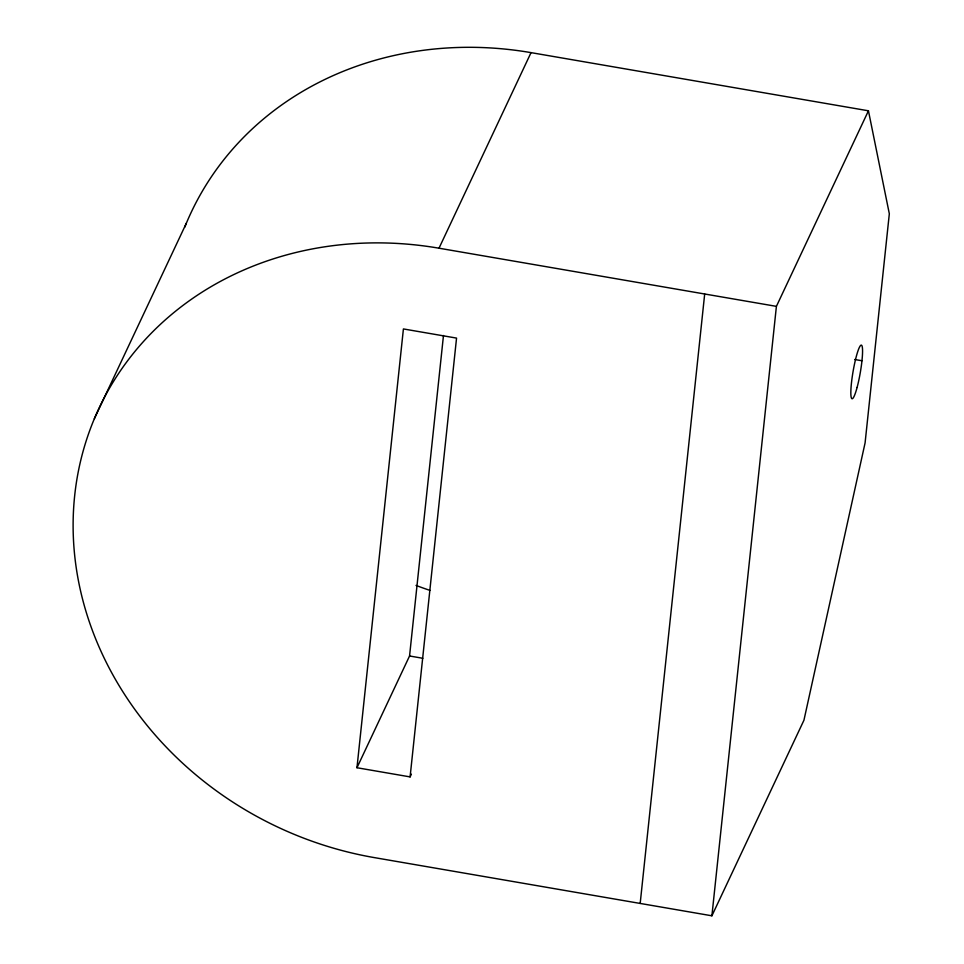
<?xml version="1.0" encoding="UTF-8"?>
<svg xmlns="http://www.w3.org/2000/svg" width="964" height="964" viewBox="0 0 964 964"><rect width="100%" height="100%" fill="white"/><g stroke="black" fill="none" stroke-linecap="round" stroke-linejoin="round"><path stroke-width="1.45" d="M356.969 767.742L403.41 328.941L456.55 338.099L410.098 776.9L356.969 767.742L409.555 655.99L443.476 335.496M640.18 903.437L704.684 293.996M531.031 52.634L439.006 248.206A340.063 302.997 25.2 0 0 74.674 495.677A340.063 302.997 25.2 0 0 374.502 857.635L711.902 915.8L776.406 306.359L868.444 110.8L531.031 52.634A340.063 302.997 25.2 0 0 184.678 227.311M94.327 418.762L186.365 223.19M410.098 776.9L411.387 774.176M711.902 915.8L803.94 720.229L865.082 442.922L889.326 213.767L868.444 110.8M439.006 248.206L776.406 306.359M854.634 359.488L861.961 360.753M409.555 655.99L422.834 658.279M430.004 590.39A272.053 242.398 25.2 0 1 416.026 585.413M857.092 387.456A27.209 3.651 -80.2 0 0 861.563 345.233A27.209 3.651 -80.2 0 0 851.441 383.106A27.209 3.651 -80.2 0 0 857.092 387.456"/></g></svg>
